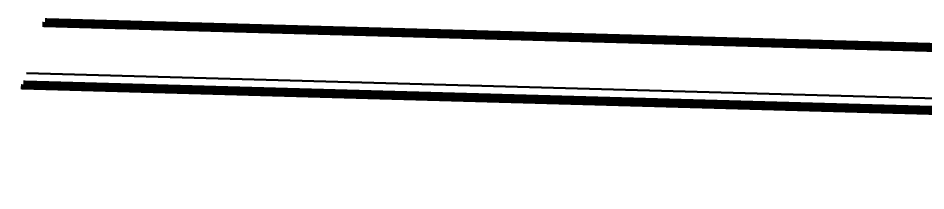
# Model space of a CAD drawing. Header units: millimetres. Extents: x 4628 to 974470, y 12613 to 383573.
# Drawn here: x 141033 to 226023, y 284914 to 301129 of the extents above; entities that cross this region are included whole.
import ezdxf

# ---------------------------------------------------------------- set-up
doc = ezdxf.new("R2010")
doc.units = ezdxf.units.MM
doc.linetypes.add('CORNER DETAIL$0$HIDDEN', pattern=[0.375, 0.25, -0.125])
doc.layers.add('KbhZdmPdx', color=1, linetype='Continuous', lineweight=50)

# ---------------------------------------------------------------- blocks, each defined once
blk = doc.blocks.new('ditie')
at = {"layer": 'KbhZdmPdx'}
blk.add_line((265725.764, 123270.612), (266065.764, 123223.012), dxfattribs=at)
at = {"layer": 'KbhZdmPdx', "color": 5, "linetype": 'CORNER DETAIL$0$HIDDEN', "ltscale": 0.01, "const_width": 0.5}
for points in [[(265727.481, 123295.161), (266067.878, 123247.505)], [(265727.239, 123293.428), (266067.636, 123245.772)], [(265725.46, 123265.909), (266065.378, 123218.32)], [(265725.217, 123264.176), (266065.136, 123216.587)]]:
    blk.add_lwpolyline(points, dxfattribs=at)

msp = doc.modelspace()

# ---------------------------------------------------------------- block references
at = {"xscale": 1000, "yscale": 200}
msp.add_blockref('ditie', (-265583934.2, -24358153.6), dxfattribs=at)

doc.saveas('drawing.dxf')
